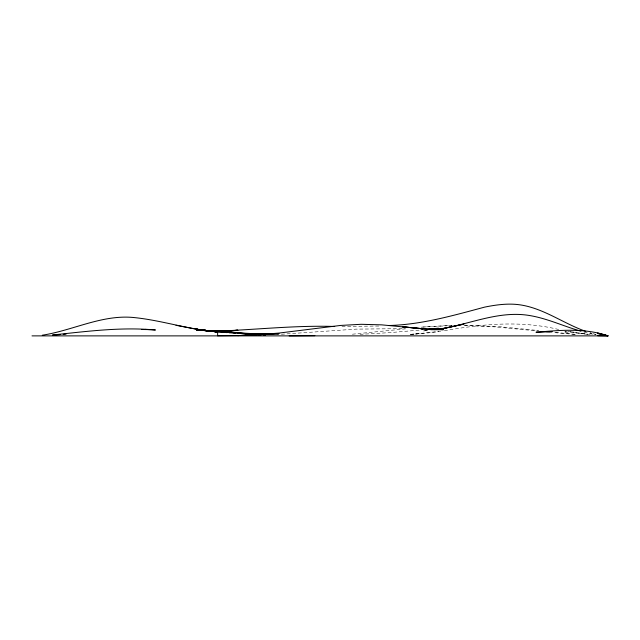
<?xml version="1.0" encoding="UTF-8"?>
<svg xmlns="http://www.w3.org/2000/svg" width="640" height="640" viewBox="0 0 640 640"><rect width="100%" height="100%" fill="white"/><g stroke="black" fill="none" stroke-linecap="round" stroke-linejoin="round"><path stroke-width="0.48" stroke-dasharray="3.2 2.4" d="M444.36 330.776C482.152 323.904 521.288 320.296 559.024 329.584M440.624 331.24L412.568 334.336M405.712 328.816L350.856 334.36M421.144 327.184L452 325.24M419.072 330.144L390.112 332.608L359.432 334.392M422.856 327.016L452.248 325.552M410.384 334.4L428.728 332.848L438.384 331.648L438.384 331.128M281.432 334.248L356 329.128L404.592 328.624M378.776 326.04L339.592 326.472M464.856 325.16L500 326.752L538.568 330.552M564.896 331.976L590.232 334.392M464 325.432L494.856 326.888L538.568 331.048M574.696 334.408L553.144 332.52M575.432 334.368L553.144 332.176M592.568 334.224L583.688 331.992M427.752 330.44L422.856 331.04L427.752 330.448M419.072 333.704L409.424 334.424L419.072 333.704M566.856 331.896L564.896 331.872L566.856 331.896M587.432 334.4L567.84 331.2L587.432 334.424M596 334.44L592.568 333.64L596 334.44M591.712 333.368L590 332.832L591.712 333.376"/><path stroke-width="0.96" d="M42.288 335.216C73.248 330.408 102.784 314.024 134.856 317.64C162.272 320.496 188.648 329.488 216.16 331.792L196.568 329.312L217.144 331.832L196.568 329.64L217.144 331.704L267.104 334.416M52.568 334.992C86.712 331.408 121.064 326.824 155.432 329.984L145.144 329.392M421.008 329.008L428.728 329.24L438.384 328.168L438.384 329.368M258.288 334.704L278.856 333.08L340.568 325.44L361.144 324.296L381.712 324.856L422.856 328.808L402.288 326.768L422.856 328.688L443.432 329.704L430.696 329.704M52.568 335.192L60.288 334.6M63.176 334.384L66.072 334.16M388.568 325.52C421.416 324.728 453.072 315.552 484.568 307.136C494.704 305.08 505.064 303.576 515.432 304.336C541.072 306.288 562.088 323 585.712 331.36M212.248 331.272L237.712 330.48L212.248 331.296C253.056 330.096 293.776 325.192 334.696 326.472M430.696 329.264L443.432 328.544L464 324.096L443.432 328.52L434.616 329.616C463.48 326.416 491.088 312.912 520.568 314.52C541.648 315.68 560.888 325.48 580.88 331.184M217.144 331.496L237.712 330.352L217.144 331.464L206.368 330.816M272 334.064L258.288 334.824L278.856 333.736L276.896 333.776M272 334L237.712 335.6L278.856 333.736M263.552 335.08L265.464 335.008M252.064 335.416L217.624 335.776M314.856 335.688L289.144 335.88M32 335.88L608 335.88C584.856 327.8 559.928 330.248 536 332.24L552.16 331.736L546.288 331.576L550.208 331.664M141.712 329.488L150.288 329.632M597.712 335.712L608 335.88L597.712 333.064M248.24 333.912L238.672 333.4L251.432 333.752M253.384 333.8L270.04 334.208M206.368 331.16L209.304 331.248M428.728 329.24L438.384 329.544M238.696 333.44L248.488 333.8M253.384 333.984L265.144 334.416M259.72 334.376L253.024 334.12M206.368 331.04L210.288 331.192L206.368 331.048M266.12 334.4L237.712 333.224L266.016 334.416M232.936 332.744L248.24 333.64M235.8 333.224L229.104 332.768M206.368 330.864L217.144 331.6L237.712 330.272L217.144 331.56L200.488 330.16L204.408 330.544M227.192 332.624L217.624 331.816M206.368 330.72L217.144 331.72L196.568 329.52L217.144 331.832L196.568 329.288L217.144 331.888L196.568 329.208L176 325.296M597.712 333.568L608 335.88L597.712 333.272M217.624 331.744L217.624 335.672M198.528 329.984L196.568 329.816L198.528 330M217.144 331.672L196.568 329.888L217.144 331.704M217.144 331.76L196.568 329.432L217.144 331.832M216.16 331.776L196.568 329.216L216.16 331.792"/></g></svg>
